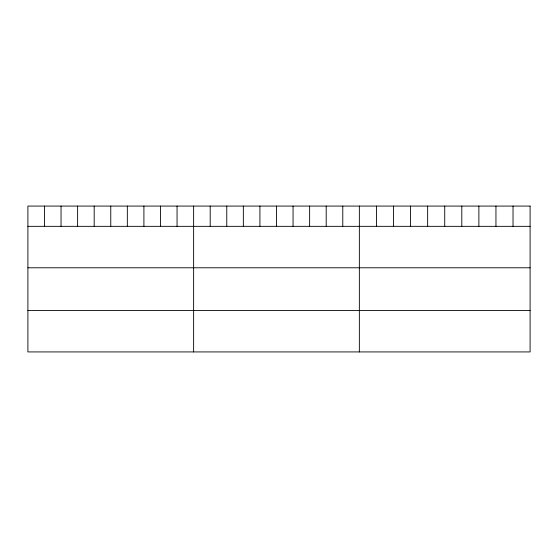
<?xml version="1.0" encoding="UTF-8"?>
<svg xmlns="http://www.w3.org/2000/svg" width="558" height="558" viewBox="0 0 558 558"><rect width="100%" height="100%" fill="white"/><g stroke="black" fill="none" stroke-linecap="round" stroke-linejoin="round"><path stroke-width="0.84" d="M27.9 226.339L530.1 226.339M27.9 267.784L530.1 267.784M27.9 310.485L530.1 310.485M513.025 206.076L513.025 226.339M495.95 206.076L495.95 226.339M478.876 206.076L478.876 226.339M461.801 206.076L461.801 226.339M444.726 206.076L444.726 226.339M427.651 206.076L427.651 226.339M410.576 206.076L410.576 226.339M393.502 206.076L393.502 226.339M376.427 206.076L376.427 226.339M359.352 206.076L359.352 351.924M342.779 206.076L342.779 226.339M326.207 206.076L326.207 226.339M309.634 206.076L309.634 226.339M293.062 206.076L293.062 226.339M276.489 206.076L276.489 226.339M259.916 206.076L259.916 226.339M243.344 206.076L243.344 226.339M226.771 206.076L226.771 226.339M210.199 206.076L210.199 226.339M193.626 206.076L193.626 351.924M177.053 206.076L177.053 226.339M160.481 206.076L160.481 226.339M143.908 206.076L143.908 226.339M127.336 206.076L127.336 226.339M110.763 206.076L110.763 226.339M94.19 206.076L94.19 226.339M77.618 206.076L77.618 226.339M61.045 206.076L61.045 226.339M44.473 206.076L44.473 226.339M530.1 206.076L27.9 206.076L27.9 351.924L530.1 351.924L530.1 206.076"/></g></svg>
